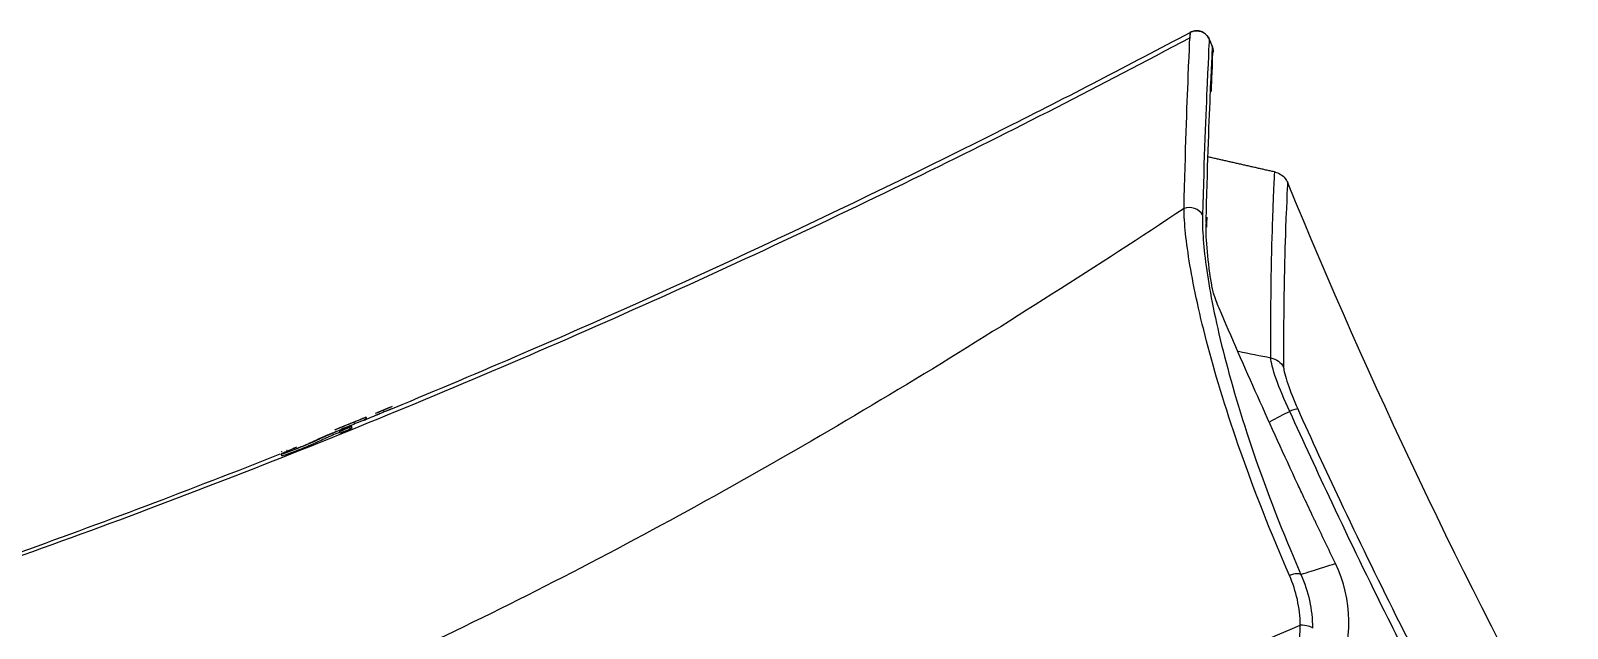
# Model space of a CAD drawing. Header units: millimetres. Extents: x 28 to 2974, y 8 to 3716.
# Drawn here: x 1909.7 to 2078.6, y 658.9 to 724.6 of the extents above; entities that cross this region are included whole.
import ezdxf

# ---------------------------------------------------------------- set-up
doc = ezdxf.new("R2010")
doc.units = ezdxf.units.MM
doc.layers.add('1LINE', color=7, linetype='CONTINUOUS')

msp = doc.modelspace()

# ---------------------------------------------------------------- linework, layer by layer
at = {"layer": '1LINE', "linetype": 'Continuous'}
for p, q in [((2046.44, 709.1), (2046.44, 709.1)), ((1948.54, 682.73), (1948.47, 682.92)), ((1944.79, 680.82), (1944.72, 681.01)), ((1945.35, 681.43), (1945.29, 681.62)), ((1946.59, 681.93), (1946.52, 682.12)), ((1946.54, 682.13), (1946.54, 682.13)), ((1946.61, 681.94), (1946.54, 682.13)), ((1946.54, 682.13), (1946.54, 682.13)), ((1943.71, 680.39), (1943.64, 680.58))]:
    msp.add_line(p, q, dxfattribs=at)
for centre, major_axis, ratio, start_param, end_param in [((2047.14, 682.22), (1.82, 0.82), 0.079835, 0.128879, 1.000945), ((2047.98, 664.18), (1.38, 0.6), 0.327871, 0.167202, 1.382333)]:
    msp.add_ellipse(centre, major_axis=major_axis, ratio=ratio, start_param=start_param, end_param=end_param, dxfattribs=at)
for points, knots in [([(2039.21, 723.7), (2039.15, 723.86), (2039.06, 724), (2038.84, 724.26), (2038.7, 724.36), (2038.41, 724.53), (2038.25, 724.58), (2037.93, 724.64), (2037.78, 724.64), (2037.46, 724.6), (2037.28, 724.54), (2037.12, 724.46)], [0, 0, 0, 0, 0.202069, 0.202069, 0.404137, 0.404137, 0.606206, 0.606206, 0.783485, 0.783485, 1, 1, 1, 1]), ([(2037.12, 724.46), (2037.27, 724.54), (2037.43, 724.59), (2037.77, 724.64), (2037.94, 724.64), (2038.27, 724.58), (2038.43, 724.52), (2038.72, 724.35), (2038.85, 724.24), (2039.07, 723.99), (2039.15, 723.85), (2039.21, 723.7)], [0, 0, 0, 0, 0.201943, 0.201943, 0.403885, 0.403885, 0.605828, 0.605828, 0.80777, 0.80777, 1, 1, 1, 1]), ([(2037.12, 724.46), (2037.28, 724.54), (2037.46, 724.6), (2037.64, 724.62), (2037.64, 724.62), (2037.64, 724.62)], [0, 0, 0, 0, 0.999634, 0.999634, 1, 1, 1, 1]), ([(2037.05, 723.83), (2027.31, 718.64), (2006.77, 708.13), (1974.93, 693.27), (1941.64, 679.18), (1907.85, 666.36), (1873.62, 654.83), (1839.01, 644.62), (1806.58, 636.39), (1776.46, 629.85), (1748.73, 624.69), (1720.89, 620.37), (1693.16, 615.52), (1665.57, 611.01), (1638.08, 607.2), (1610.63, 604.74), (1584.9, 603.6), (1568.35, 602.8), (1560.96, 602.49)], [0, 0, 0, 0, 0.066765, 0.139737, 0.212696, 0.285624, 0.358506, 0.431327, 0.504073, 0.561048, 0.617964, 0.674825, 0.731644, 0.788406, 0.844085, 0.89968, 0.955204, 1, 1, 1, 1]), ([(2036.45, 705.08), (2036.59, 711.48), (2036.78, 716.34), (2037.04, 722.85), (2037.12, 724.46), (2037.12, 724.46)], [0, 0, 0, 0, 0.5, 0.5, 1, 1, 1, 1]), ([(2039.21, 723.7), (2039.21, 723.7), (2039.13, 722.1), (2038.85, 715.6), (2038.64, 710.74), (2038.48, 704.36)], [0, 0, 0, 0, 0.5, 0.5, 1, 1, 1, 1]), ([(2038.98, 724.1), (2038.98, 724.09), (2038.98, 724.09), (2039.08, 723.97), (2039.16, 723.84), (2039.21, 723.7)], [0, 0, 0, 0, 0.042573, 0.042573, 1, 1, 1, 1]), ([(2039.45, 717.95), (2039.47, 718.42), (2039.51, 719.4), (2039.57, 720.59), (2039.59, 721.55), (2039.6, 722.04), (2039.6, 722.22), (2039.61, 722.24), (2039.61, 722.24)], [0, 0, 0, 0, 0.17718, 0.400795, 0.624846, 0.837623, 0.963474, 1, 1, 1, 1]), ([(2039.58, 722.82), (2039.62, 722.72), (2039.64, 722.6), (2039.65, 722.4), (2039.65, 722.31), (2039.63, 722.22)], [0, 0, 0, 0, 0.551427, 0.551427, 1, 1, 1, 1]), ([(2038.9, 704.55), (2039.04, 710.43), (2039.23, 714.93), (2039.36, 718.13), (2039.37, 718.26), (2039.37, 718.39)], [0, 0, 0, 0, 0.957394, 0.957394, 1, 1, 1, 1]), ([(1948.73, 682.81), (1953.49, 684.77), (1958.23, 686.77), (1981.19, 696.65), (1999.17, 705.05), (2016.91, 713.99)], [0, 0, 0, 0, 0.205936, 0.205936, 1, 1, 1, 1]), ([(2046, 688.67), (2045.95, 695.41), (2046.08, 700.56), (2046.32, 707.44), (2046.41, 709.17), (2046.44, 709.1)], [0, 0, 0, 0, 0.5, 0.5, 1, 1, 1, 1]), ([(2046.44, 709.1), (2046.66, 709.05), (2046.87, 708.96), (2047.25, 708.73), (2047.42, 708.57), (2047.68, 708.25), (2047.78, 708.08), (2047.85, 707.91)], [0, 0, 0, 0, 0.351888, 0.351888, 0.703776, 0.703776, 1, 1, 1, 1]), ([(2046.44, 709.1), (2046.66, 709.05), (2046.87, 708.96), (2047.25, 708.73), (2047.42, 708.57), (2047.68, 708.25), (2047.78, 708.08), (2047.85, 707.91)], [0, 0, 0, 0, 0.351888, 0.351888, 0.703776, 0.703776, 1, 1, 1, 1]), ([(2047.85, 707.91), (2047.82, 707.98), (2047.73, 706.26), (2047.49, 699.43), (2047.35, 694.32), (2047.4, 687.62)], [0, 0, 0, 0, 0.5, 0.5, 1, 1, 1, 1]), ([(2036.45, 705.08), (2031.67, 701.93), (2026.89, 698.82), (2016.98, 692.51), (2011.99, 689.39), (1996.83, 680.19), (1986.49, 674.26), (1965.62, 663.11), (1955.04, 657.86), (1933.37, 647.95), (1922.26, 643.32), (1899.49, 634.77), (1887.78, 630.84), (1863.9, 623.75), (1851.76, 620.59), (1827.14, 615.2), (1814.76, 613), (1796.2, 610.47), (1790.03, 609.76), (1777.69, 608.52), (1771.52, 607.99), (1759.21, 607.12), (1753.07, 606.77), (1740.78, 606.24), (1734.66, 606.08), (1716.44, 605.42), (1704.58, 604.88), (1681.45, 603.85), (1670.18, 603.36), (1653.78, 602.81), (1648.37, 602.66), (1637.9, 602.43), (1632.81, 602.35), (1622.95, 602.28), (1618.17, 602.29), (1608.92, 602.38), (1604.45, 602.48), (1595.87, 602.59), (1591.79, 602.62), (1584.38, 602.66), (1581.02, 602.66), (1574.99, 602.65), (1572.31, 602.63), (1567.59, 602.58), (1565.56, 602.55), (1562.3, 602.5), (1561.04, 602.48), (1559.27, 602.44), (1558.76, 602.42), (1558.63, 602.42)], [0, 0, 0, 0, 0.03125, 0.03125, 0.0625, 0.0625, 0.125, 0.125, 0.1875, 0.1875, 0.25, 0.25, 0.3125, 0.3125, 0.375, 0.375, 0.4375, 0.4375, 0.46875, 0.46875, 0.5, 0.5, 0.53125, 0.53125, 0.5625, 0.5625, 0.625, 0.625, 0.6875, 0.6875, 0.71875, 0.71875, 0.75, 0.75, 0.78125, 0.78125, 0.8125, 0.8125, 0.84375, 0.84375, 0.875, 0.875, 0.90625, 0.90625, 0.9375, 0.9375, 0.96875, 0.96875, 1, 1, 1, 1]), ([(2048.04, 664.74), (2045.94, 669.53), (2044.18, 674.04), (2041.2, 682.52), (2040.01, 686.4), (2038.18, 693.3), (2037.53, 696.33), (2036.89, 700.13), (2036.73, 701.29), (2036.51, 703.36), (2036.46, 704.29), (2036.45, 705.08)], [0, 0, 0, 0, 0.25, 0.25, 0.5, 0.5, 0.75, 0.75, 0.875, 0.875, 1, 1, 1, 1]), ([(2038.48, 704.36), (2038.44, 702.79), (2038.58, 700.76), (2039.3, 695.79), (2039.89, 692.81), (2041.59, 686.06), (2042.7, 682.26), (2045.55, 673.96), (2047.25, 669.55), (2049.3, 664.85)], [0, 0, 0, 0, 0.25, 0.25, 0.5, 0.5, 0.75, 0.75, 1, 1, 1, 1]), ([(2040.3, 694.14), (2040.18, 694.41), (2040.07, 694.69), (2039.86, 695.24), (2039.77, 695.52), (2039.62, 696.01), (2039.57, 696.22), (2039.54, 696.38)], [0, 0, 0, 0, 0.308799, 0.308799, 0.654391, 0.654391, 1, 1, 1, 1]), ([(2048.07, 682.78), (2047.46, 684.07), (2046.94, 685.3), (2046.21, 687.4), (2045.99, 688.24), (2046, 688.67)], [0, 0, 0, 0, 0.5, 0.5, 1, 1, 1, 1]), ([(2047.4, 687.62), (2047.4, 687.29), (2047.58, 686.63), (2048.12, 685.01), (2048.49, 684.06), (2048.94, 683.05)], [0, 0, 0, 0, 0.5, 0.5, 1, 1, 1, 1]), ([(2063.41, 651.12), (2061.88, 654.07), (2060.37, 657.03), (2056.78, 664.22), (2054.73, 668.47), (2051.14, 676.07), (2049.59, 679.42), (2048.07, 682.78)], [0, 0, 0, 0, 0.283407, 0.283407, 0.685296, 0.685296, 1, 1, 1, 1]), ([(2048.94, 683.05), (2050.46, 679.69), (2052, 676.34), (2055.59, 668.76), (2057.64, 664.52), (2061.23, 657.34), (2062.74, 654.38), (2064.27, 651.43)], [0, 0, 0, 0, 0.31465, 0.31465, 0.716469, 0.716469, 1, 1, 1, 1]), ([(1944.18, 680.88), (1944.16, 680.87), (1944.15, 680.87), (1944.03, 680.83), (1943.86, 680.77), (1943.33, 680.57), (1943.01, 680.44), (1942.48, 680.21), (1942.28, 680.13), (1941.8, 679.91), (1941.6, 679.81), (1941.11, 679.58), (1940.84, 679.45), (1939.9, 679.04), (1939.24, 678.78), (1938.19, 678.39), (1937.79, 678.24), (1937.28, 678.08), (1937.19, 678.06), (1937.19, 678.08)], [0, 0, 0, 0, 0.01285, 0.01285, 0.088784, 0.088784, 0.164719, 0.164719, 0.240654, 0.240654, 0.392523, 0.392523, 0.544392, 0.544392, 0.696261, 0.696261, 0.848131, 0.848131, 1, 1, 1, 1]), ([(1937.88, 678.35), (1937.88, 678.35), (1937.88, 678.35), (1937.87, 678.34), (1937.91, 678.35), (1938.06, 678.39), (1938.18, 678.43), (1938.42, 678.51), (1938.52, 678.55), (1938.74, 678.63), (1938.86, 678.68), (1939.1, 678.77), (1939.22, 678.82), (1939.45, 678.91), (1939.57, 678.96), (1939.78, 679.05), (1939.88, 679.09), (1940.13, 679.2), (1940.25, 679.26), (1940.5, 679.37), (1940.61, 679.42), (1940.86, 679.54), (1941, 679.61), (1941.34, 679.77), (1941.54, 679.86), (1941.96, 680.04), (1942.12, 680.11), (1942.48, 680.26), (1942.67, 680.34), (1943.06, 680.49), (1943.26, 680.57), (1943.61, 680.71), (1943.77, 680.78), (1944.06, 680.88), (1944.18, 680.93), (1944.46, 681.03), (1944.58, 681.08), (1944.83, 681.16), (1944.91, 681.17), (1944.93, 681.16), (1944.93, 681.16), (1944.93, 681.16)], [0, 0, 0, 0, 0.002981, 0.002981, 0.063605, 0.063605, 0.124529, 0.124529, 0.156799, 0.156799, 0.189485, 0.189485, 0.21771, 0.21771, 0.248016, 0.248016, 0.277392, 0.277392, 0.334172, 0.334172, 0.399838, 0.399838, 0.491156, 0.491156, 0.584226, 0.584226, 0.632397, 0.632397, 0.680673, 0.680673, 0.728761, 0.728761, 0.771467, 0.771467, 0.813989, 0.813989, 0.879107, 0.879107, 0.986975, 0.986975, 1, 1, 1, 1]), ([(1943.64, 680.58), (1944.03, 680.75), (1944.22, 680.85), (1944.25, 680.88), (1944.25, 680.89), (1944.25, 680.89)], [0, 0, 0, 0, 0.924302, 0.924302, 1, 1, 1, 1]), ([(1944.93, 681.16), (1944.93, 681.15), (1944.93, 681.15), (1944.93, 681.15), (1944.93, 681.15), (1944.92, 681.14), (1944.91, 681.13), (1944.86, 681.09), (1944.8, 681.06), (1944.72, 681.01)], [0, 0, 0, 0, 0.045522, 0.045522, 0.159722, 0.159722, 0.388274, 0.388274, 1, 1, 1, 1]), ([(1945, 680.97), (1945, 680.97), (1945, 680.97), (1945, 680.96), (1945, 680.96), (1944.99, 680.95), (1944.98, 680.94), (1944.93, 680.91), (1944.87, 680.87), (1944.79, 680.82)], [0, 0, 0, 0, 0.045518, 0.045518, 0.159718, 0.159718, 0.388271, 0.388271, 1, 1, 1, 1]), ([(1946.52, 682.12), (1946.5, 682.11), (1946.47, 682.1), (1946.39, 682.07), (1946.35, 682.05), (1946.23, 682), (1946.15, 681.97), (1945.94, 681.88), (1945.81, 681.83), (1945.55, 681.72), (1945.42, 681.67), (1945.29, 681.62)], [0, 0, 0, 0, 0.122389, 0.122389, 0.244539, 0.244539, 0.429473, 0.429473, 0.712111, 0.712111, 1, 1, 1, 1]), ([(1946.59, 681.93), (1946.57, 681.92), (1946.54, 681.91), (1946.46, 681.88), (1946.42, 681.86), (1946.3, 681.81), (1946.22, 681.78), (1946.01, 681.69), (1945.88, 681.64), (1945.62, 681.53), (1945.49, 681.48), (1945.35, 681.43)], [0, 0, 0, 0, 0.122389, 0.122389, 0.244539, 0.244539, 0.429473, 0.429473, 0.712111, 0.712111, 1, 1, 1, 1]), ([(1943.66, 680.48), (1943.66, 680.48), (1943.66, 680.48), (1943.4, 680.38), (1943.07, 680.25), (1942.54, 680.02), (1942.34, 679.94), (1941.87, 679.72), (1941.67, 679.62), (1941.18, 679.39), (1940.9, 679.26), (1939.96, 678.85), (1939.3, 678.59), (1938.26, 678.19), (1937.85, 678.05), (1937.35, 677.89), (1937.26, 677.88), (1937.26, 677.9)], [0, 0, 0, 0, 0.000167, 0.000167, 0.083486, 0.083486, 0.166806, 0.166806, 0.333444, 0.333444, 0.500083, 0.500083, 0.666722, 0.666722, 0.833361, 0.833361, 1, 1, 1, 1]), ([(1621.79, 605.89), (1640.26, 607.5), (1658.61, 610.11), (1696.49, 616.23), (1715.99, 619.78), (1755.16, 626.05), (1774.61, 629.68), (1832.43, 642.56), (1870.34, 653.57), (1917.48, 670.51), (1927.31, 674.22), (1937.09, 678.1)], [0, 0, 0, 0, 0.171283, 0.171283, 0.354228, 0.354228, 0.537174, 0.537174, 0.903064, 0.903064, 1, 1, 1, 1]), ([(1937.19, 678.08), (1937.19, 678.09), (1937.19, 678.09), (1937.2, 678.09), (1937.2, 678.1), (1937.22, 678.11), (1937.24, 678.12), (1937.29, 678.15), (1937.32, 678.17), (1937.4, 678.21), (1937.45, 678.24), (1937.5, 678.26)], [0, 0, 0, 0, 0.055686, 0.055686, 0.190403, 0.190403, 0.460195, 0.460195, 0.730058, 0.730058, 1, 1, 1, 1]), ([(1937.85, 678.49), (1937.85, 678.49), (1937.85, 678.49), (1937.81, 678.48), (1937.79, 678.47), (1937.79, 678.48)], [0, 0, 0, 0, 0.008198, 0.008198, 1, 1, 1, 1]), ([(1938.91, 678.85), (1938.91, 678.85), (1938.9, 678.85), (1938.79, 678.8), (1938.68, 678.76), (1938.57, 678.72)], [0, 0, 0, 0, 0.014219, 0.014219, 1, 1, 1, 1]), ([(2050.85, 670.74), (2050.79, 670.85), (2050.73, 670.97), (2050.33, 671.83), (2049.98, 672.56), (2049.41, 673.78), (2049.19, 674.26), (2048.96, 674.74)], [0, 0, 0, 0, 0.088819, 0.088819, 0.641294, 0.641294, 1, 1, 1, 1]), ([(2044.04, 645.03), (2046.11, 645.72), (2047.99, 646.84), (2051.17, 649.74), (2052.46, 651.54), (2055.03, 657.44), (2054.99, 662.14), (2053.09, 666.06)], [0, 0, 0, 0, 0.25, 0.25, 0.5, 0.5, 1, 1, 1, 1]), ([(2049.3, 664.85), (2049.68, 664.97), (2050.06, 665.09), (2051.37, 665.51), (2052.26, 665.79), (2053.09, 666.06)], [0, 0, 0, 0, 0.283905, 0.283905, 1, 1, 1, 1]), ([(1556.73, 600.63), (1556.7, 600.39), (1558.1, 600.17), (1562.33, 599.86), (1564.12, 599.76), (1568.34, 599.54), (1570.77, 599.43), (1576.28, 599.19), (1579.36, 599.06), (1586.21, 598.77), (1590, 598.62), (1598.07, 598.26), (1602.3, 598.04), (1611.09, 597.65), (1615.67, 597.49), (1629.84, 597.14), (1639.93, 597.06), (1661.11, 597.18), (1672.03, 597.38), (1694.43, 597.85), (1705.91, 598.13), (1723.51, 598.46), (1729.43, 598.55), (1741.41, 598.68), (1747.58, 598.8), (1765.94, 599.41), (1778.23, 600.17), (1796.71, 601.87), (1802.88, 602.52), (1815.26, 603.78), (1821.47, 604.42), (1840.15, 606.44), (1852.71, 607.94), (1877.57, 611.31), (1889.94, 613.19), (1927.09, 619.56), (1951.67, 625.01), (1988.36, 636.13), (2000.57, 640.32), (2025.1, 649.41), (2037.3, 654.21), (2049.23, 659.27)], [0, 0, 0, 0, 0.0625, 0.0625, 0.09375, 0.09375, 0.125, 0.125, 0.15625, 0.15625, 0.1875, 0.1875, 0.21875, 0.21875, 0.25, 0.25, 0.3125, 0.3125, 0.375, 0.375, 0.4375, 0.4375, 0.46875, 0.46875, 0.5, 0.5, 0.5625, 0.5625, 0.59375, 0.59375, 0.625, 0.625, 0.6875, 0.6875, 0.75, 0.75, 0.875, 0.875, 0.9375, 0.9375, 1, 1, 1, 1]), ([(2039.07, 645.32), (2042.08, 646.31), (2044.66, 648.25), (2048.26, 653.22), (2049.26, 656.2), (2049.23, 659.27)], [0, 0, 0, 0, 0.5, 0.5, 1, 1, 1, 1])]:
    msp.add_open_spline(points, degree=3, knots=knots, dxfattribs=at)
for points, degree in [([(2016.91, 713.99), (2023.68, 717.4), (2030.42, 720.89), (2037.12, 724.46)], 3), ([(2016.91, 713.99), (2023.68, 717.4), (2030.42, 720.89), (2037.12, 724.46)], 3), ([(2037.12, 724.46), (2037.12, 724.46), (2037.11, 724.24), (2037.09, 723.8)], 3), ([(2039.21, 723.7), (2039.34, 723.41), (2039.46, 723.11), (2039.58, 722.82)], 3), ([(2039.21, 723.7), (2039.34, 723.41), (2039.46, 723.11), (2039.58, 722.82)], 3), ([(2039.58, 722.82), (2039.46, 723.11), (2039.34, 723.41), (2039.21, 723.7)], 3), ([(2039.37, 718.39), (2039.5, 721.35), (2039.58, 722.82), (2039.58, 722.82)], 3), ([(2046.49, 709.09), (2042.79, 709.92), (2039.09, 710.76)], 2), ([(2078.57, 643.35), (2067.16, 664.31), (2056.92, 685.83), (2047.85, 707.91)], 3), ([(2078.57, 643.35), (2067.16, 664.31), (2056.92, 685.83), (2047.85, 707.91)], 3), ([(2038.48, 704.36), (2038.15, 705.06), (2037.17, 705.41), (2036.45, 705.08)], 3), ([(2038.87, 703.58), (2038.88, 703.91), (2038.89, 704.23), (2038.9, 704.55)], 3), ([(2039.54, 696.38), (2039.05, 699.31), (2038.85, 701.65), (2038.87, 703.42)], 3), ([(2038.95, 703.2), (2038.95, 703.33), (2038.93, 703.46), (2038.87, 703.58)], 3), ([(2038.96, 703.14), (2038.98, 704.14)], 1), ([(2038.96, 703.04), (2038.96, 703.2)], 1), ([(2048.96, 674.74), (2045.97, 681.16), (2043.08, 687.62), (2040.3, 694.14)], 3), ([(2042.42, 689.39), (2043.61, 689.15), (2044.8, 688.91), (2046, 688.67)], 3), ([(2046, 688.67), (2046.6, 688.55), (2047.13, 688.15), (2047.4, 687.62)], 3), ([(1946.35, 681.83), (1946.91, 682.06), (1947.47, 682.29), (1948.02, 682.52)], 3), ([(1948.47, 682.92), (1948.16, 682.79), (1947.84, 682.66), (1947.53, 682.53)], 3), ([(1948.54, 682.73), (1948.23, 682.6), (1947.91, 682.47), (1947.6, 682.35)], 3), ([(1947.6, 682.35), (1947.8, 682.43), (1947.99, 682.51), (1948.19, 682.59)], 3), ([(1947.73, 682.4), (1947.68, 682.38), (1947.64, 682.36), (1947.6, 682.35)], 3), ([(1949.17, 683.21), (1948.47, 682.92), (1947.77, 682.63)], 2), ([(1949.41, 683.31), (1949.09, 683.18), (1948.78, 683.05), (1948.47, 682.92)], 3), ([(1949.24, 683.02), (1949.01, 682.92), (1948.77, 682.83), (1948.54, 682.73)], 3), ([(1948.89, 682.88), (1949.08, 682.96), (1949.28, 683.04), (1949.48, 683.12)], 3), ([(2048.07, 682.78), (2047.34, 682.4), (2046.61, 682.01), (2045.88, 681.63)], 3), ([(1943.11, 680.73), (1943.12, 680.73), (1943.12, 680.73), (1943.13, 680.74)], 3), ([(1946.54, 682.13), (1944.83, 681.43), (1943.12, 680.74)], 2), ([(1945.29, 681.62), (1944.56, 681.32), (1943.84, 681.03), (1943.12, 680.74)], 3), ([(1943.13, 680.74), (1943.13, 680.74), (1943.14, 680.73), (1943.14, 680.73)], 3), ([(1944.72, 681.01), (1944.36, 680.87), (1944, 680.72), (1943.64, 680.58)], 3), ([(1944.79, 680.82), (1944.43, 680.68), (1944.07, 680.53), (1943.71, 680.39)], 3), ([(1945.35, 681.43), (1944.84, 681.22), (1944.32, 681.01), (1943.8, 680.8)], 3), ([(1943.8, 680.8), (1944.15, 680.94), (1944.5, 681.08), (1944.85, 681.22)], 3), ([(1945, 680.97), (1944.96, 681.09), (1944.92, 681.2)], 2), ([(1946.54, 682.13), (1946.53, 682.12), (1946.53, 682.12), (1946.52, 682.12)], 3), ([(1946.61, 681.94), (1946.6, 681.94), (1946.59, 681.93), (1946.59, 681.93)], 3), ([(1937.2, 678.09), (1937.24, 677.97), (1937.29, 677.84)], 2), ([(1937.25, 678.38), (1937.26, 678.38), (1937.27, 678.39), (1937.28, 678.39)], 3), ([(1937.26, 678.37), (1937.25, 678.38), (1937.25, 678.38), (1937.25, 678.38)], 3), ([(1937.5, 678.26), (1937.9, 678.42), (1938.3, 678.59), (1938.69, 678.75)], 3), ([(1938.69, 678.75), (1938.42, 678.63), (1938.21, 678.53), (1938.07, 678.46)], 3), ([(2053.09, 666.06), (2052.34, 667.61), (2051.59, 669.17), (2050.85, 670.74)], 3), ([(2049.23, 659.27), (2049.19, 661.19), (2048.8, 663.01), (2048.04, 664.74)], 3), ([(2049.3, 664.85), (2050.13, 662.98), (2050.55, 661), (2050.58, 658.93)], 3), ([(2050.58, 658.93), (2050.47, 659.11), (2049.89, 659.26), (2049.23, 659.27)], 3)]:
    msp.add_open_spline(points, degree=degree, dxfattribs=at)

doc.saveas('drawing.dxf')
